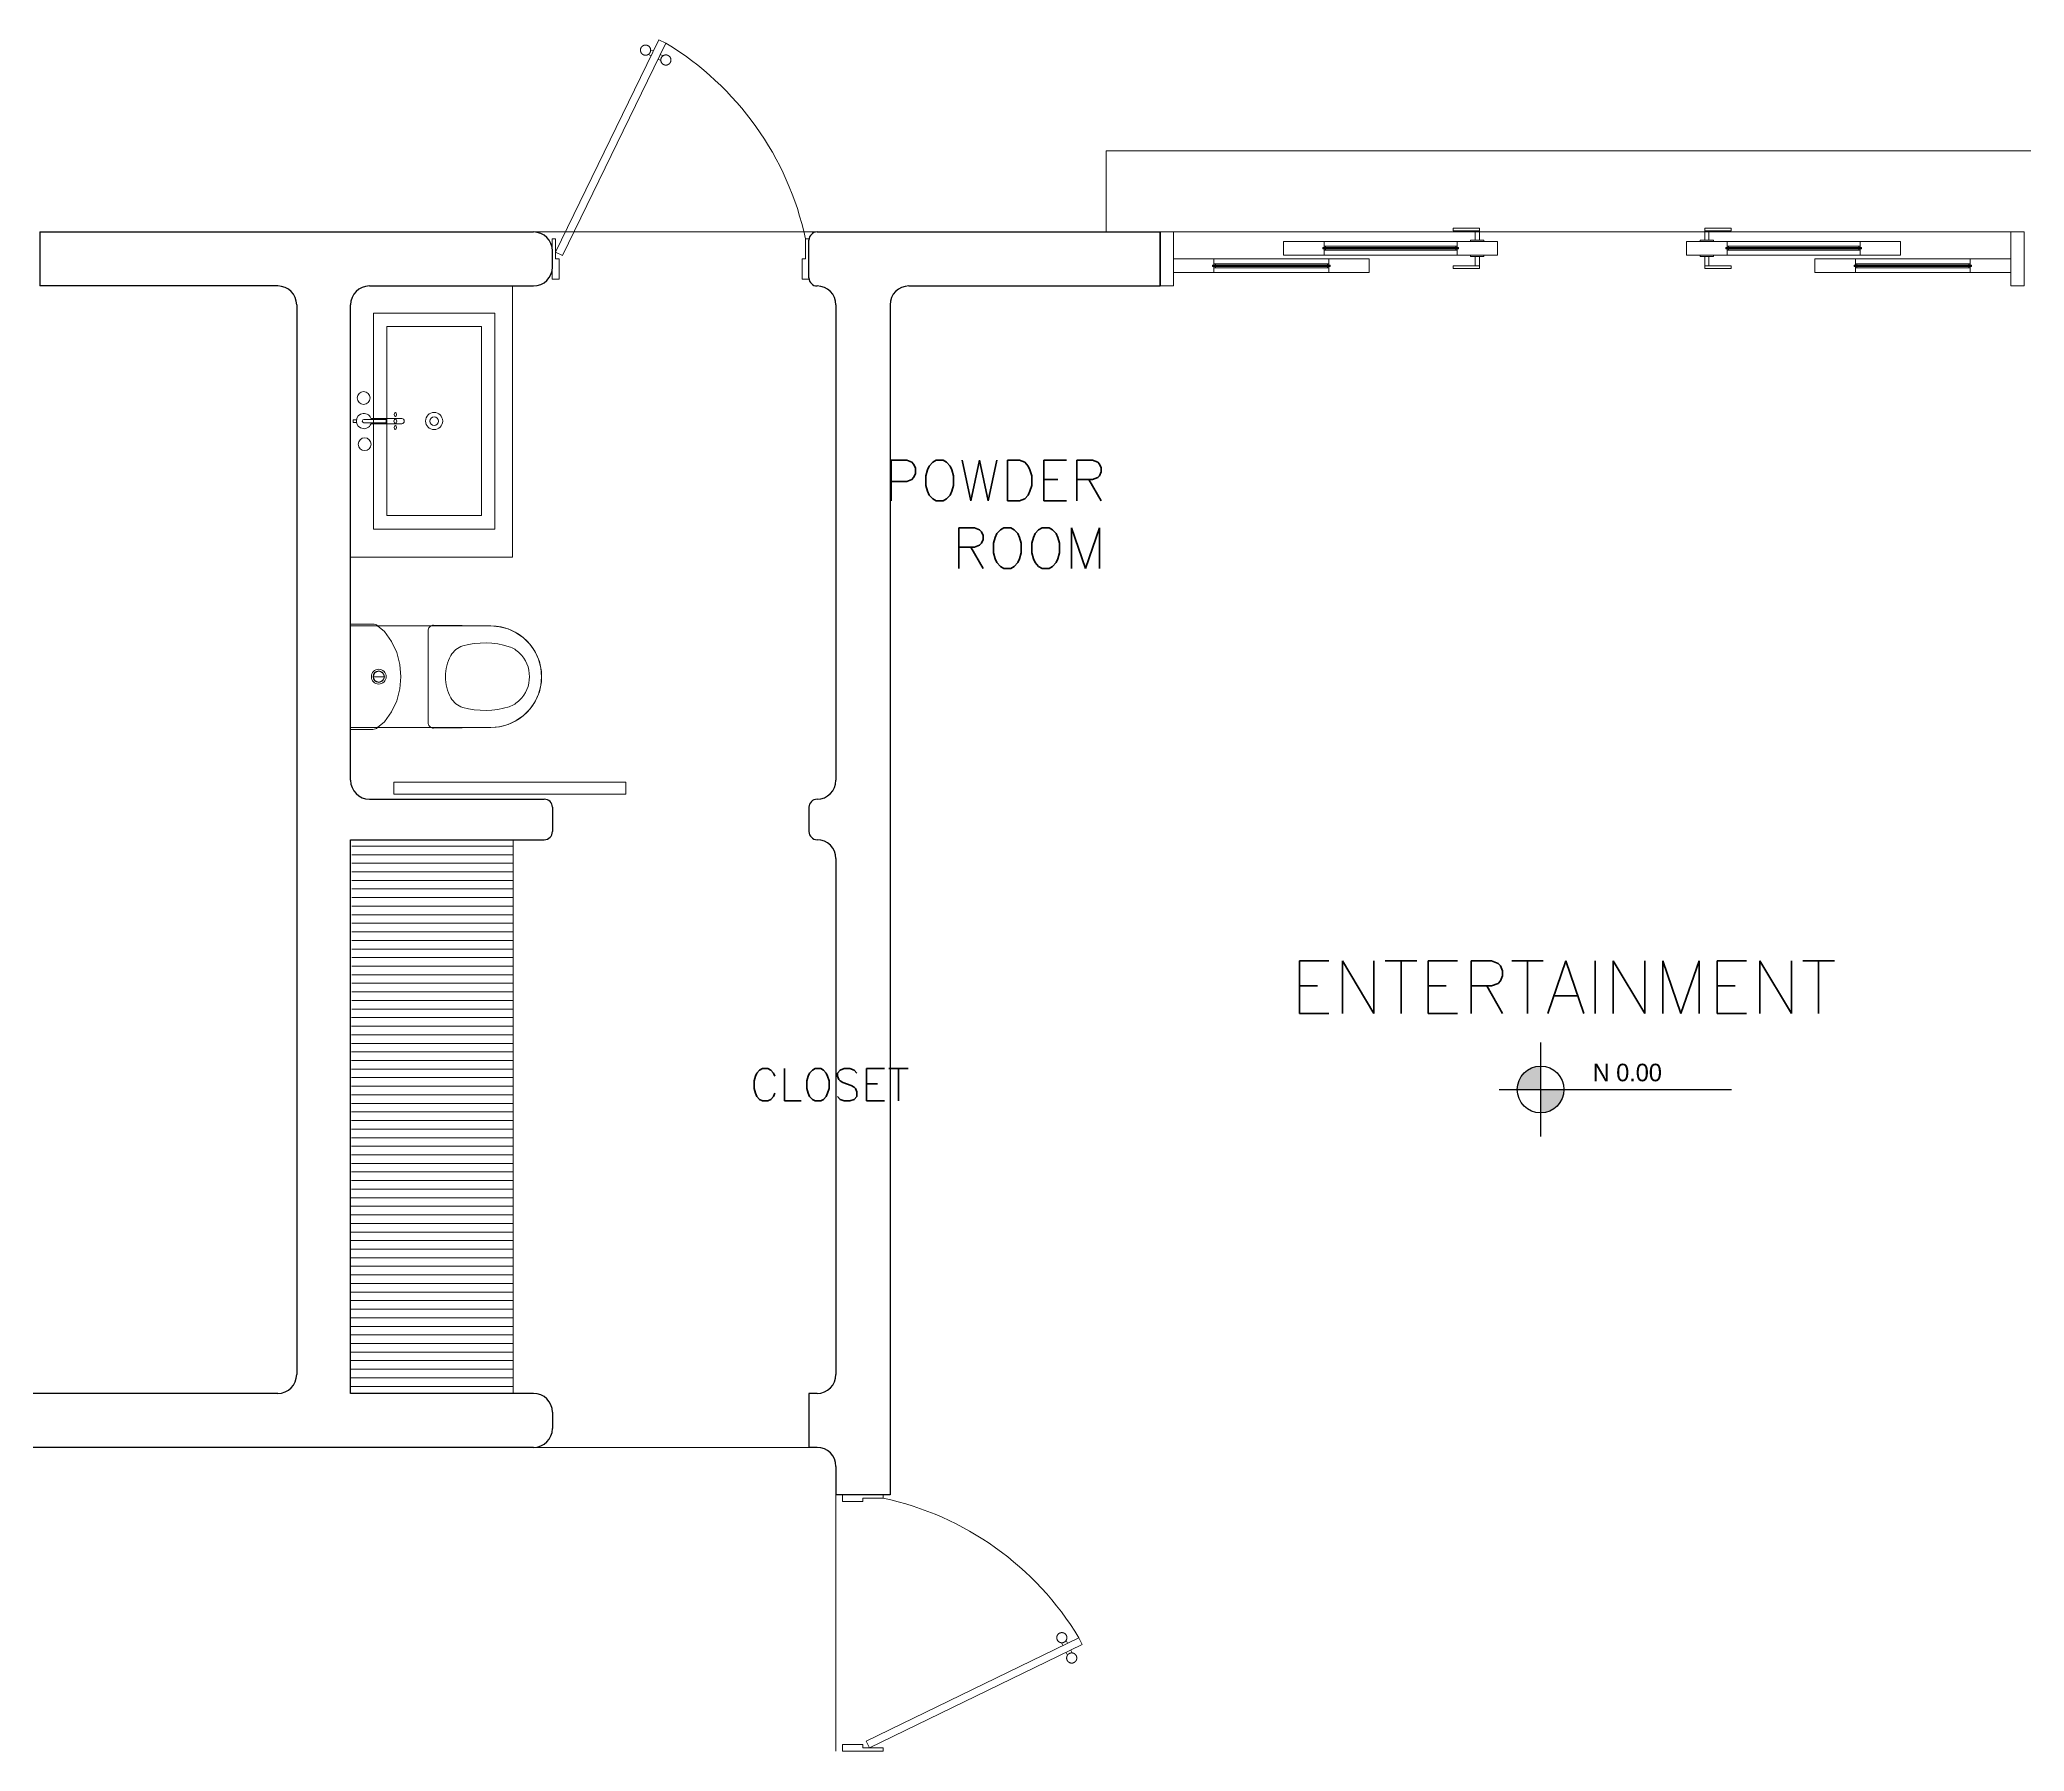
# Model space of a CAD drawing. Header units: metres. Extents: x -44 to 358, y -246 to 48.
# Drawn here: x 38.86 to 46.21, y -99.74 to -93.4 of the extents above; entities that cross this region are included whole.
import ezdxf

# ---------------------------------------------------------------- set-up
doc = ezdxf.new("R2010")
doc.units = ezdxf.units.M
doc.header["$LTSCALE"] = 0.3
doc.layers.add('1', color=1, linetype='Continuous')
doc.layers.add('TEXTOS', color=4, linetype='Continuous')
for name, color, linetype, lineweight in [('A-DOOR', 7, 'Continuous', 5), ('A-WALL', 7, 'Continuous', 30), ('baños', 141, 'Continuous', 0), ('closets', 33, 'Continuous', 0), ('piscina', 7, 'Continuous', 0), ('piso', 251, 'Continuous', 18), ('puertas', 42, 'Continuous', 0)]:
    doc.layers.add(name, color=color, linetype=linetype, lineweight=lineweight)
doc.styles.add('ESC100-2mm', font='arial.ttf', dxfattribs={"height": 0.15})

# ---------------------------------------------------------------- blocks, each defined once
blk = doc.blocks.new('Caroma_ToiletSuites')
at = {"layer": 'baños'}
for p, q in [((-120.8, 664), (-144, 640.8)), ((-94, 682.8), (-120.8, 664)), ((-64.3, 696.7), (-94, 682.8)), ((-32.6, 705.1), (-64.3, 696.7)), ((0, 708), (-32.6, 705.1)), ((32.6, 705.1), (0, 708)), ((64.3, 696.7), (32.6, 705.1)), ((94, 682.8), (64.3, 696.7)), ((120.8, 664), (94, 682.8)), ((144, 640.8), (120.8, 664)), ((-162.8, 614), (-176.7, 584.3)), ((-144, 640.8), (-162.8, 614)), ((162.8, 614), (144, 640.8)), ((176.7, 584.3), (162.8, 614)), ((-188, 520), (-190.5, 308)), ((-185.1, 552.6), (-188, 520)), ((-188, 0), (-188, 520)), ((-176.7, 584.3), (-185.1, 552.6)), ((185.1, 552.6), (176.7, 584.3)), ((188, 520), (185.1, 552.6)), ((188, 520), (188, 0)), ((190.5, 308), (188, 520)), ((-190.5, 308), (-190.2, 304.5)), ((-190.2, 304.5), (-189.3, 301.2)), ((-189.3, 301.2), (-187.8, 298)), ((-187.8, 298), (-185.8, 295.1)), ((-185.8, 295.1), (-183.4, 292.7)), ((183.4, 292.7), (185.8, 295.1)), ((185.8, 295.1), (187.8, 298)), ((187.8, 298), (189.3, 301.2)), ((189.3, 301.2), (190.2, 304.5)), ((190.2, 304.5), (190.5, 308)), ((-183.4, 292.7), (-180.5, 290.7)), ((-180.5, 290.7), (-177.3, 289.2)), ((-177.3, 289.2), (-174, 288.3)), ((-174, 288.3), (-170.5, 288)), ((-170.5, 288), (170.5, 288)), ((170.5, 288), (174, 288.3)), ((174, 288.3), (177.3, 289.2)), ((177.3, 289.2), (180.5, 290.7)), ((180.5, 290.7), (183.4, 292.7)), ((-130, 152.2), (-167.1, 126.2)), ((-88.9, 171.3), (-130, 152.2)), ((-45.1, 183.1), (-88.9, 171.3)), ((0, 187), (-45.1, 183.1)), ((45.1, 183.1), (0, 187)), ((88.9, 171.3), (45.1, 183.1)), ((130, 152.2), (88.9, 171.3)), ((167.1, 126.2), (130, 152.2)), ((-194.6, 88.2), (-195, 83.5)), ((-195, 83.5), (-195, 0)), ((-193.4, 92.7), (-194.6, 88.2)), ((-191.4, 97), (-193.4, 92.7)), ((-188.7, 100.9), (-191.4, 97)), ((-167.1, 126.2), (-188.7, 100.9)), ((0, 85), (0, 125)), ((188.7, 100.9), (167.1, 126.2)), ((191.4, 97), (188.7, 100.9)), ((193.4, 92.7), (191.4, 97)), ((194.6, 88.2), (193.4, 92.7)), ((195, 83.5), (194.6, 88.2)), ((195, 0), (195, 83.5)), ((-195, 0), (195, 0)), ((188, 0), (-188, 0))]:
    blk.add_line(p, q, dxfattribs=at)
for centre, radius, start, end in [((0, 520), 188, 0, 180), ((-2.7, 547.4), 115.2, 88.65652, 137.04039), ((2.7, 547.4), 115.2, 42.9609, 91.34146), ((183, 496.7), 307.9, 162.77131, 195.21432), ((-18.8, 556.1), 97.6, 134.33725, 160.9897), ((18.8, 556.1), 97.6, 19.00998, 45.66427), ((-183, 496.7), 307.9, 344.7852, 17.22859), ((-36.1, 442.4), 82.4, 198.76304, 239.35819), ((2.9, 529.9), 177.9, 242.91598, 269.06591), ((-2.9, 529.9), 177.9, 270.93391, 297.08355), ((36.1, 442.4), 82.4, 300.64117, 341.23514), ((0, 105), 27.5, 0, 180), ((0, 105), 27.5, 180, 0), ((0, 105), 21, 0, 180), ((0, 105), 21, 180, 0), ((0, 105), 20, 0, 180), ((0, 105), 20, 180, 0)]:
    blk.add_arc(centre, radius, start, end, dxfattribs=at)
blk = doc.blocks.new('puerta 1.00')
at = {"layer": 'A-DOOR'}
for p, q in [((-0.15, -0.0125), (-0.9369, -0.3949)), ((-0.1376, -0.038), (-0.9245, -0.4204)), ((-0.1376, -0.038), (-0.15, -0.0125)), ((-0.8946, -0.3743), (-0.8996, -0.3641)), ((-0.8777, -0.3661), (-0.8826, -0.3559)), ((-0.9369, -0.3949), (-0.9245, -0.4204)), ((-0.8822, -0.3998), (-0.8772, -0.4101)), ((-0.8653, -0.3916), (-0.8603, -0.4018))]:
    blk.add_line(p, q, dxfattribs=at)
for points in [[(-0.05, 0), (-0.05, -0.025), (-0.125, -0.025), (-0.125, -0.0125), (-0.2, -0.0125), (-0.2, 0), (-0.05, 0)], [(-0.05, -0.95), (-0.05, -0.925), (-0.125, -0.925), (-0.125, -0.9375), (-0.2, -0.9375), (-0.2, -0.95), (-0.05, -0.95)]]:
    blk.add_lwpolyline(points, dxfattribs=at)
blk.add_arc((0.0366, 0.1602), 1.1229, 211.13358, 257.83427, dxfattribs=at)
for points in [[(-0.8982, -0.3642), (-0.9033, -0.3642), (-0.912, -0.3591), (-0.917, -0.3504), (-0.917, -0.3403), (-0.912, -0.3316), (-0.9033, -0.3265), (-0.8932, -0.3265), (-0.8844, -0.3316), (-0.8794, -0.3403), (-0.8794, -0.3504), (-0.8844, -0.3591), (-0.8932, -0.3642), (-0.8982, -0.3642)], [(-0.8617, -0.4394), (-0.8667, -0.4394), (-0.8754, -0.4344), (-0.8805, -0.4256), (-0.8805, -0.4156), (-0.8754, -0.4068), (-0.8667, -0.4018), (-0.8566, -0.4018), (-0.8479, -0.4068), (-0.8428, -0.4156), (-0.8428, -0.4257), (-0.8479, -0.4344), (-0.8566, -0.4394), (-0.8617, -0.4394)]]:
    blk.add_open_spline(points, degree=2, dxfattribs=at)
blk = doc.blocks.new('A$C66300485')
at = {"layer": 'A-DOOR'}
for p, q in [((0.6076, 0.1646), (0.4576, 0.1646)), ((0.4576, 0.1646), (0.4576, 0.1146)), ((0.6076, 0.1421), (0.6076, 0.1646)), ((0.6076, 0.1646), (1.1262, 0.1646)), ((1.1, 0.1646), (1.25, 0.1646)), ((1.1, 0.1421), (1.1, 0.1646)), ((1.1675, 0.2047), (1.1675, 0.1696)), ((1.1825, 0.1696), (1.1825, 0.2143)), ((1.25, 0.1146), (1.25, 0.1646)), ((1.25, 0.1646), (1.25, 0.1146)), ((1.95, 0.1146), (1.95, 0.1646)), ((2.1, 0.1646), (1.95, 0.1646)), ((1.95, 0.1646), (1.95, 0.1146)), ((2.0175, 0.1696), (2.0175, 0.2143)), ((2.0325, 0.2047), (2.0325, 0.1696)), ((2.5924, 0.1646), (2.0738, 0.1646)), ((2.1, 0.1421), (2.1, 0.1646)), ((2.5924, 0.1646), (2.7424, 0.1646)), ((2.5924, 0.1421), (2.5924, 0.1646)), ((2.7424, 0.1646), (2.7424, 0.1146)), ((0.2, 0.1), (0.05, 0.1)), ((0.05, 0.1), (0.05, 0.05)), ((0.195, 0.0775), (0.195, 0.0725)), ((0.195, 0.0775), (0.63, 0.0775)), ((0.2, 0.0775), (0.2, 0.1)), ((0.2, 0.1), (0.6512, 0.1)), ((0.205, 0.0823), (0.2, 0.0823)), ((0.205, 0.0823), (0.205, 0.0775)), ((0.62, 0.0823), (0.205, 0.0823)), ((0.4576, 0.1146), (0.6076, 0.1146)), ((0.6026, 0.1421), (0.6026, 0.1371)), ((0.6026, 0.1421), (1.105, 0.1421)), ((0.6026, 0.1371), (1.105, 0.1371)), ((0.6126, 0.1469), (0.6076, 0.1469)), ((0.6076, 0.1371), (0.6076, 0.1146)), ((0.6126, 0.1323), (0.6076, 0.1323)), ((0.6076, 0.1146), (1.1262, 0.1146)), ((0.6126, 0.1469), (0.6126, 0.1421)), ((1.095, 0.1469), (0.6126, 0.1469)), ((0.6126, 0.1323), (0.6126, 0.1371)), ((0.6126, 0.1323), (1.095, 0.1323)), ((0.62, 0.0823), (0.625, 0.0823)), ((0.62, 0.0823), (0.62, 0.0775)), ((0.625, 0.1), (0.775, 0.1)), ((0.625, 0.0775), (0.625, 0.1)), ((0.63, 0.0775), (0.63, 0.0725)), ((0.775, 0.05), (0.775, 0.1)), ((0.775, 0.1), (0.775, 0.05)), ((1.095, 0.1469), (1.1, 0.1469)), ((1.095, 0.1469), (1.095, 0.1421)), ((1.095, 0.1323), (1.095, 0.1371)), ((1.095, 0.1323), (1.1, 0.1323)), ((1.1, 0.1371), (1.1, 0.1146)), ((1.25, 0.1146), (1.1, 0.1146)), ((1.105, 0.1421), (1.105, 0.1371)), ((1.1675, 0.0745), (1.1675, 0.1096)), ((1.1825, 0.1096), (1.1825, 0.0649)), ((1.95, 0.1146), (2.1, 0.1146)), ((2.0175, 0.1096), (2.0175, 0.0649)), ((2.0325, 0.0745), (2.0325, 0.1096)), ((2.5924, 0.1146), (2.0738, 0.1146)), ((2.5974, 0.1421), (2.095, 0.1421)), ((2.095, 0.1421), (2.095, 0.1371)), ((2.5974, 0.1371), (2.095, 0.1371)), ((2.105, 0.1469), (2.1, 0.1469)), ((2.1, 0.1371), (2.1, 0.1146)), ((2.105, 0.1323), (2.1, 0.1323)), ((2.105, 0.1469), (2.5874, 0.1469)), ((2.105, 0.1469), (2.105, 0.1421)), ((2.105, 0.1323), (2.105, 0.1371)), ((2.5874, 0.1323), (2.105, 0.1323)), ((2.425, 0.05), (2.425, 0.1)), ((2.575, 0.1), (2.425, 0.1)), ((2.425, 0.1), (2.425, 0.05)), ((3, 0.1), (2.5488, 0.1)), ((3.005, 0.0775), (2.57, 0.0775)), ((2.57, 0.0775), (2.57, 0.0725)), ((2.575, 0.0775), (2.575, 0.1)), ((2.58, 0.0823), (2.575, 0.0823)), ((2.58, 0.0823), (2.995, 0.0823)), ((2.58, 0.0823), (2.58, 0.0775)), ((2.5874, 0.1469), (2.5924, 0.1469)), ((2.5874, 0.1469), (2.5874, 0.1421)), ((2.5874, 0.1323), (2.5874, 0.1371)), ((2.5874, 0.1323), (2.5924, 0.1323)), ((2.5924, 0.1371), (2.5924, 0.1146)), ((2.7424, 0.1146), (2.5924, 0.1146)), ((2.5974, 0.1421), (2.5974, 0.1371)), ((2.995, 0.0823), (3, 0.0823)), ((2.995, 0.0823), (2.995, 0.0775)), ((3, 0.1), (3.15, 0.1)), ((3, 0.0775), (3, 0.1)), ((3.005, 0.0775), (3.005, 0.0725)), ((3.15, 0.1), (3.15, 0.05)), ((0.05, 0.05), (0.2, 0.05)), ((0.195, 0.0725), (0.63, 0.0725)), ((0.2, 0.0725), (0.2, 0.05)), ((0.205, 0.0677), (0.2, 0.0677)), ((0.2, 0.05), (0.6512, 0.05)), ((0.205, 0.0677), (0.205, 0.0725)), ((0.205, 0.0677), (0.62, 0.0677)), ((0.62, 0.0677), (0.62, 0.0725)), ((0.62, 0.0677), (0.625, 0.0677)), ((0.625, 0.0725), (0.625, 0.05)), ((0.775, 0.05), (0.625, 0.05)), ((2.425, 0.05), (2.575, 0.05)), ((3, 0.05), (2.5488, 0.05)), ((3.005, 0.0725), (2.57, 0.0725)), ((2.575, 0.0725), (2.575, 0.05)), ((2.58, 0.0677), (2.575, 0.0677)), ((2.58, 0.0677), (2.58, 0.0725)), ((2.995, 0.0677), (2.58, 0.0677)), ((2.995, 0.0677), (2.995, 0.0725)), ((2.995, 0.0677), (3, 0.0677)), ((3, 0.0725), (3, 0.05)), ((3.15, 0.05), (3, 0.05))]:
    blk.add_line(p, q, dxfattribs=at)
for points in [[(0.05, 0), (0, 0), (0, 0.2), (0.05, 0.2)], [(3.15, 0), (3.2, 0), (3.2, 0.2), (3.15, 0.2)]]:
    blk.add_lwpolyline(points, close=True, dxfattribs=at)
at = {"layer": 'A-DOOR', "color": 7}
for points in [[(1.1825, 0.2143), (1.1825, 0.2047), (1.0852, 0.2047), (1.0852, 0.2143)], [(1.1997, 0.1646), (1.1503, 0.1646), (1.1503, 0.1696), (1.1997, 0.1696)], [(2.0003, 0.1646), (2.0497, 0.1646), (2.0497, 0.1696), (2.0003, 0.1696)], [(2.0175, 0.2143), (2.0175, 0.2047), (2.1148, 0.2047), (2.1148, 0.2143)], [(1.1825, 0.0649), (1.1825, 0.0745), (1.0852, 0.0745), (1.0852, 0.0649)], [(1.1997, 0.1146), (1.1503, 0.1146), (1.1503, 0.1096), (1.1997, 0.1096)], [(2.0003, 0.1146), (2.0497, 0.1146), (2.0497, 0.1096), (2.0003, 0.1096)], [(2.0175, 0.0649), (2.0175, 0.0745), (2.1148, 0.0745), (2.1148, 0.0649)]]:
    blk.add_lwpolyline(points, close=True, dxfattribs=at)
at = {"layer": 'piscina', "const_width": 0.004}
for points in [[(0.195, 0.075), (0.63, 0.075)], [(0.6026, 0.1396), (1.105, 0.1396)], [(2.5974, 0.1396), (2.095, 0.1396)], [(3.005, 0.075), (2.57, 0.075)]]:
    blk.add_lwpolyline(points, dxfattribs=at)
at = {"layer": 'piso'}
blk.add_line((0, 0.2), (3.2, 0.2), dxfattribs=at)
blk = doc.blocks.new('A$C8d867532')
at = {"layer": 'baños', "linetype": 'Continuous'}
blk.add_line((0.0395, 0.4062, 0), (0.1223, 0.4062, 0.0004), dxfattribs=at)
at = {"layer": 'baños'}
for points in [[(0.0743, 0.8), (0.5243, 0.8), (0.5243, 0), (0.0743, 0)], [(0.1243, 0.75), (0.4743, 0.75), (0.4743, 0.05), (0.1243, 0.05)]]:
    blk.add_lwpolyline(points, close=True, dxfattribs=at)
at = {"layer": 'baños', "linetype": 'Continuous'}
for points, elevation in [([(0.0114, 0.405), (0.0005, 0.405), (0, 0.4043), (0, 0.3957)], 0), ([(0, 0.3957), (0.0005, 0.395), (0.0114, 0.395)], 0), ([(0.1223, 0.4062), (0.1223, 0.3939)], 0.0004)]:
    blk.add_lwpolyline(points, dxfattribs=dict(at, elevation=elevation))
blk.add_lwpolyline([(0.0672, 0.3939, -9.082434), (0.0672, 0.4062)], format="xyb", dxfattribs=at)
at = {"layer": 'baños', "linetype": 'Continuous', "elevation": 0}
for points in [[(0.0333, 0.4, -0.385153), (0.0395, 0.4062), (0.0395, 0.4062)], [(0.0333, 0.4, 0.385153), (0.0395, 0.3939), (0.0395, 0.3939)], [(0.0661, 0.4101), (0.1804, 0.4101, -0.363105), (0.1887, 0.4, -0.363105), (0.1804, 0.39), (0.0661, 0.39)]]:
    blk.add_lwpolyline(points, format="xyb", dxfattribs=at)
at = {"layer": 'baños', "linetype": 'Continuous', "extrusion": (1.31781e-06, -1, -8.43443e-26), "elevation": -0.3939}
blk.add_lwpolyline([(0.1223, 0.0004), (0.0395, 0)], close=True, dxfattribs=at)
at = {"layer": 'baños', "linetype": 'Continuous'}
for centre, radius in [((0.0422, 0.4857), 0.0237), ((0.2993, 0.4), 0.0317), ((0.2993, 0.4), 0.0159), ((0.0384, 0.3146), 0.0237)]:
    blk.add_circle(centre, radius, dxfattribs=at)
at = {"layer": 'baños', "linetype": 'Continuous', "extrusion": (3.61622e-27, 8.43443e-26, -1)}
for centre, major_axis, ratio in [((0.1558, 0.4), (0, -0.0085), 0.599546), ((0.1557, 0.424), (0.00005, -0.0075), 0.581577), ((0.1558, 0.376), (0.00005, -0.0075), 0.581577)]:
    blk.add_ellipse(centre, major_axis=major_axis, ratio=ratio, dxfattribs=at)
at = {"layer": 'baños', "linetype": 'Continuous', "flags": 8}
for tag, p in [('TRADENAME', (0.1887, 0.4, 0)), ('MODELNUMBER', (0.1887, 0.4, 0)), ('MATERIAL', (0.1888, 0.4, 0)), ('PRODUCT', (0.1888, 0.4, 0))]:
    blk.add_attdef(tag, p, '', height=0.0000254, rotation=270.00008, dxfattribs=at)
at = {"layer": 'baños', "linetype": 'Continuous'}
for tag, p in [('MATERIAL', (0.299, 0.3999)), ('PRODUCT', (0.299, 0.3999)), ('TRADENAME', (0.2991, 0.3999)), ('MODELNUMBER', (0.2991, 0.3999))]:
    blk.add_attdef(tag, p, '', height=0.0000254, rotation=90.00008, dxfattribs=at)
blk = doc.blocks.new('PL MUEBLES 1N NASAS 09')
at = {"layer": 'closets', "transparency": 33554687}
h = blk.add_hatch(dxfattribs=at)
h.set_pattern_fill('LINE', color=4, scale=0.01, angle=180)
h.set_pattern_definition([(180, (-274.71132, -2770.976447), (-4e-18, -0.03175), [])])
h.paths.add_polyline_path([(61.4384, 50.6981), (61.4347, 48.6481), (62.0347, 48.6481), (62.0347, 50.6981)])
at = {"layer": 'TEXTOS', "transparency": 33554534}
h = blk.add_hatch(color=4, dxfattribs=at)
h.dxf.hatch_style = 1
h.paths.add_polyline_path([(65.8394, 49.8599, 0.414214), (65.7528, 49.7733), (65.8394, 49.7733)])
h.paths.add_polyline_path([(65.9259, 49.7733), (65.8394, 49.7733), (65.8394, 49.6868, 0.414214)])
at = {"layer": 'A-DOOR', "color": 4}
blk.add_lwpolyline([(61.5928, 50.9107), (62.4521, 50.9107), (62.4521, 50.8662), (61.5928, 50.8662)], close=True, dxfattribs=at)
at = {"layer": 'A-WALL', "color": 4}
for p, q in [((60.2824, 52.9481), (62.1105, 52.9481)), ((60.2824, 52.9481), (60.2824, 52.7481)), ((63.1305, 52.7781), (63.1305, 52.9181)), ((63.1605, 52.9481), (64.4305, 52.9481)), ((64.4305, 52.9481), (64.4305, 52.7481)), ((62.1805, 52.8181), (62.1805, 52.8781)), ((61.1637, 52.7481), (60.2824, 52.7481)), ((61.5031, 52.7481), (62.1105, 52.7481)), ((63.1605, 52.7481), (63.1605, 52.7481)), ((63.5005, 52.7481), (64.4305, 52.7481)), ((61.2337, 52.6781), (61.2337, 48.7181)), ((61.4331, 50.9181), (61.4331, 52.6781)), ((63.2305, 52.6781), (63.2305, 50.9181)), ((63.4305, 52.6781), (63.4305, 48.2731)), ((61.5031, 50.8481), (62.1505, 50.8481)), ((62.1805, 50.8181), (62.1805, 50.7281)), ((63.1305, 50.8181), (63.1305, 50.7281)), ((63.1605, 50.8481), (63.1605, 50.8481)), ((61.4331, 50.6981), (62.1505, 50.6981)), ((61.4331, 48.6481), (61.4331, 50.6981)), ((63.1605, 50.6981), (63.1605, 50.6981)), ((63.2305, 50.6281), (63.2305, 48.7181)), ((61.1637, 48.6481), (58.3466, 48.6481)), ((62.1105, 48.6481), (61.4331, 48.6481)), ((63.1605, 48.6481), (63.1305, 48.6481)), ((63.1305, 48.6481), (63.1305, 48.4481)), ((62.1805, 48.5781), (62.1805, 48.5181)), ((62.1105, 48.4481), (58.3466, 48.4481)), ((63.1605, 48.4481), (63.1305, 48.4481)), ((63.2305, 48.3781), (63.2305, 48.2731)), ((63.4305, 48.2731), (63.2305, 48.2731))]:
    blk.add_line(p, q, dxfattribs=at)
for centre, radius, start, end in [((62.1105, 52.8781), 0.07, 0, 90), ((63.1605, 52.9181), 0.03, 90, 180), ((62.1105, 52.8181), 0.07, 270, 0), ((63.1605, 52.7781), 0.03, 180, 270), ((61.1637, 52.6781), 0.07, 0, 90), ((61.5031, 52.6781), 0.07, 90, 180), ((63.1605, 52.6781), 0.07, 360, 90), ((63.5005, 52.6781), 0.07, 90, 180), ((61.5031, 50.9181), 0.07, 180, 270), ((63.1605, 50.9181), 0.07, 270, 360), ((62.1505, 50.8181), 0.03, 0, 90), ((63.1605, 50.8181), 0.03, 90, 180), ((62.1505, 50.7281), 0.03, 270, 0), ((63.1605, 50.7281), 0.03, 180, 270), ((63.1605, 50.6281), 0.07, 0, 90), ((61.1637, 48.7181), 0.07, 270, 0), ((63.1605, 48.7181), 0.07, 270, 0), ((62.1105, 48.5781), 0.07, 0, 90), ((62.1105, 48.5181), 0.07, 270, 0), ((63.1605, 48.3781), 0.07, 0, 90)]:
    blk.add_arc(centre, radius, start, end, dxfattribs=at)
at = {"layer": 'baños', "color": 4}
for q in [(62.0326, 52.7481), (61.4326, 51.7446)]:
    blk.add_line((62.0326, 51.7446), q, dxfattribs=at)
at = {"layer": 'closets', "color": 4, "transparency": 33554687}
blk.add_line((62.0347, 48.6481), (62.0347, 50.6981), dxfattribs=at)
at = {"layer": 'piso', "color": 4}
for p, q in [((64.2305, 53.2481), (74.0805, 53.2481)), ((64.2305, 53.2481), (64.2305, 52.9481)), ((64.2305, 52.959), (64.2305, 53.159)), ((62.1105, 52.9481), (63.1605, 52.9481)), ((62.1105, 48.4481), (63.1305, 48.4481)), ((63.2305, 48.2731), (63.2305, 47.3231))]:
    blk.add_line(p, q, dxfattribs=at)
at = {"layer": 'puertas', "color": 4}
blk.add_line((62.0347, 49.7981), (62.0347, 49.3731), dxfattribs=at)
at = {"layer": 'TEXTOS', "color": 4}
for p, q in [((65.8394, 49.9473), (65.8394, 49.5994)), ((65.6856, 49.7733), (66.5464, 49.7733))]:
    blk.add_line(p, q, dxfattribs=at)
blk.add_circle((65.8394, 49.7733), 0.0865, dxfattribs=at)
at = {"color": 4}
blk.add_blockref('A$C66300485', (64.43, 52.7481), dxfattribs=at)
at = {"layer": '1', "color": 4}
ref = blk.add_blockref('A$C8d867532', (61.4432, 52.6481), dxfattribs=dict(at, xscale=-1, rotation=180))
ref.add_attrib('MATERIAL', 'VITREOUS CHINA', (61.7422, 52.2482), dxfattribs={"layer": 'baños', "linetype": 'Continuous', "height": 0.0000254, "rotation": 269.99992})
ref.add_attrib('PRODUCT', 'BATHROOM SINK', (61.7422, 52.2482), dxfattribs={"layer": 'baños', "linetype": 'Continuous', "height": 0.0000254, "rotation": 269.99992})
ref.add_attrib('TRADENAME', 'VOX', (61.7423, 52.2482), dxfattribs={"layer": 'baños', "linetype": 'Continuous', "height": 0.0000254, "rotation": 269.99992})
ref.add_attrib('MODELNUMBER', 'K-5373', (61.7423, 52.2482), dxfattribs={"layer": 'baños', "linetype": 'Continuous', "height": 0.0000254, "rotation": 269.99992})
ref.add_attrib('MATERIAL', 'BRASS', (61.632, 52.248, 0), dxfattribs={"layer": 'baños', "linetype": 'Continuous', "height": 0.0000254, "rotation": 89.99992})
ref.add_attrib('PRODUCT', 'FAUCETS', (61.632, 52.248, 0), dxfattribs={"layer": 'baños', "linetype": 'Continuous', "height": 0.0000254, "rotation": 89.99992})
ref.add_attrib('TRADENAME', 'PURIST', (61.6319, 52.248, 0), dxfattribs={"layer": 'baños', "linetype": 'Continuous', "height": 0.0000254, "rotation": 89.99992})
ref.add_attrib('MODELNUMBER', 'K-14404-4A', (61.6319, 52.248, 0), dxfattribs={"layer": 'baños', "linetype": 'Continuous', "height": 0.0000254, "rotation": 89.99992})
at = {"layer": 'A-DOOR', "color": 4, "xscale": -1, "rotation": 90}
blk.add_blockref('puerta 1.00', (62.18, 52.7231), dxfattribs=at)
at = {"layer": 'A-DOOR', "color": 4, "rotation": 180}
blk.add_blockref('puerta 1.00', (63.205, 47.3231), dxfattribs=at)
at = {"layer": 'baños', "color": 4, "xscale": -0.000999999934791, "yscale": 0.000999999934791, "rotation": 270}
blk.add_blockref('Caroma_ToiletSuites', (61.4326, 51.3017), dxfattribs=at)
at = {"layer": 'TEXTOS', "color": 4, "width": 3.404877}
for s, insert, char_height, attachment_point in [('{\\Fromans|c0;POWDER\\PROOM}', (64.2315, 51.7028), 0.15, 9), ('{\\Fromans|c0; ENTERTAINMENT}', (64.7795, 50.0545), 0.195, 7), ('{\\Fromans|c0;\\H0.8x;CLOSET\\H1.25x; }', (63.503, 49.7308), 0.15, 9)]:
    blk.add_mtext(s, dxfattribs=dict(at, insert=insert, char_height=char_height, attachment_point=attachment_point))
at = {"layer": 'TEXTOS', "color": 4, "insert": (66.0323, 49.8687), "char_height": 0.065, "attachment_point": 1, "style": 'ESC100-2mm'}
blk.add_mtext_dynamic_manual_height_columns('{\\Ftxt|c0;N 0.00}', width=2.216942, gutter_width=0.5, heights=[0], dxfattribs=at)

msp = doc.modelspace()

# ---------------------------------------------------------------- block references
msp.add_blockref('PL MUEBLES 1N NASAS 09', (-21.4174279, -147.062544))

doc.saveas('drawing.dxf')
